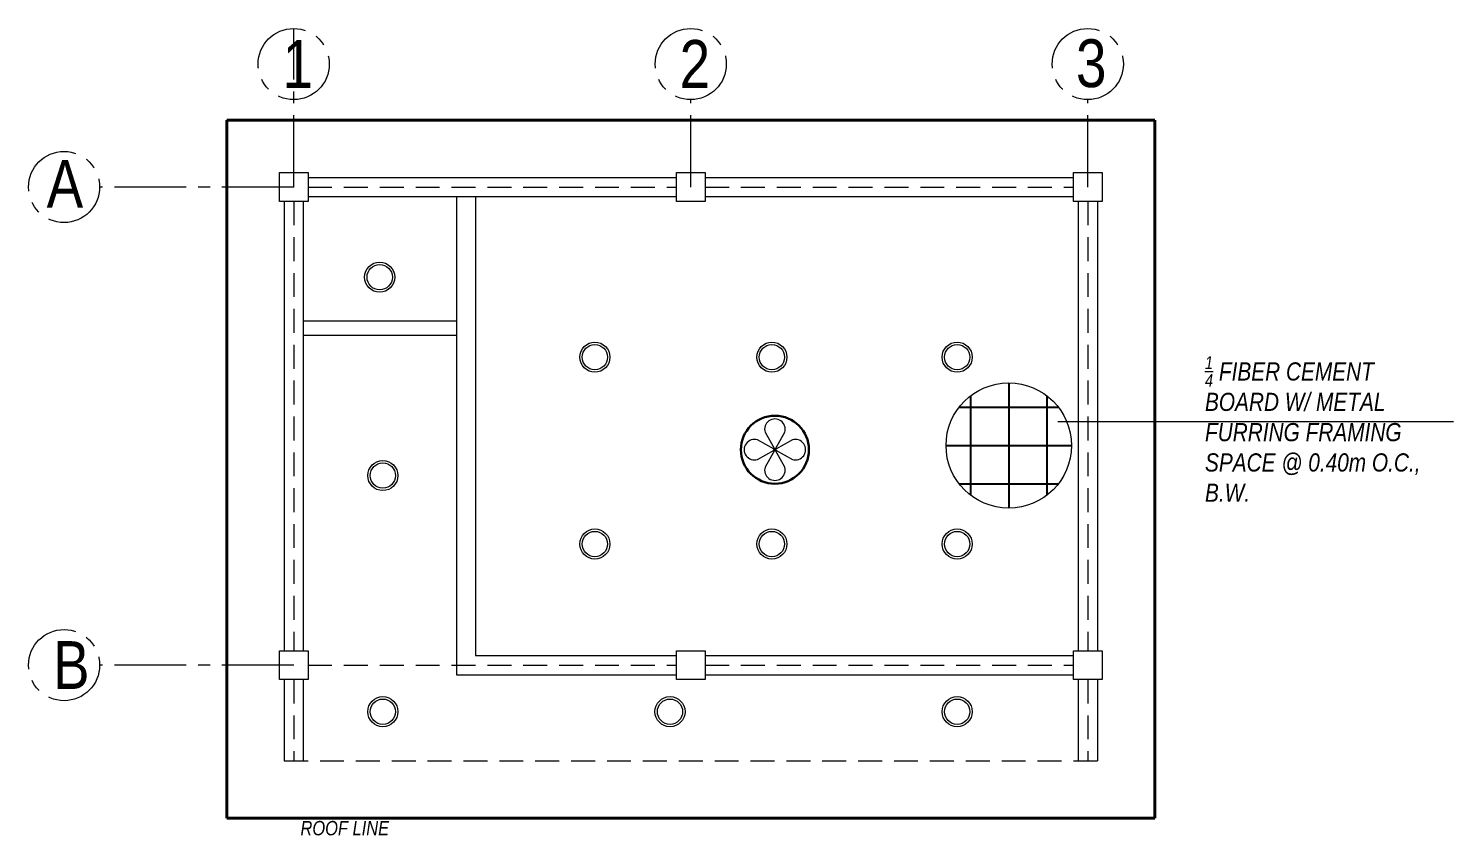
# Model space of a CAD drawing. Header units: metres. Extents: x -460 to 31334, y -1777 to 24987.
# Drawn here: x 234.38 to 249.28, y -808.45 to -800.01 of the extents above; entities that cross this region are included whole.
import ezdxf

# ---------------------------------------------------------------- set-up
doc = ezdxf.new("R2010")
doc.units = ezdxf.units.M
doc.header["$MEASUREMENT"] = 0
doc.linetypes.add('CENTER2', pattern=[1.125, 0.75, -0.125, 0.125, -0.125])
doc.linetypes.add('DASHED2', pattern=[0.375, 0.25, -0.125])
doc.layers.add('01 FURNITURE', color=8, linetype='Continuous')
doc.layers.add('Anno_Flr. Level', color=1, linetype='Continuous')
doc.layers.add('Arch_Door', color=1, linetype='Continuous', lineweight=18)
doc.layers.add('MECHANICAL', color=5, linetype='Continuous', lineweight=30)
doc.styles.add('AN100', font='ARIALN.TTF', dxfattribs={"height": 0.25})
doc.styles.get("Standard").update_dxf_attribs({"font": 'arial.ttf'})

msp = doc.modelspace()

# ---------------------------------------------------------------- linework, layer by layer
at = {"lineweight": 5}
for centre, radius in [((238.0549, -802.61059), 0.15724), ((238.0549, -802.61059), 0.13224), ((240.3041, -803.44689), 0.15724), ((240.3041, -803.44689), 0.13224), ((242.15427, -803.44689), 0.15724), ((242.15427, -803.44689), 0.13224), ((244.09112, -803.44689), 0.15724), ((244.09112, -803.44689), 0.13224), ((238.08769, -804.68529), 0.15724), ((238.08769, -804.68529), 0.13224), ((240.3041, -805.40106), 0.15724), ((240.3041, -805.40106), 0.13224), ((242.15427, -805.40106), 0.15724), ((242.15427, -805.40106), 0.13224), ((244.09112, -805.40106), 0.15724), ((244.09112, -805.40106), 0.13224), ((238.08769, -807.15437), 0.15724), ((241.08941, -807.15437), 0.15724), ((244.09112, -807.15437), 0.15724), ((238.08769, -807.15437), 0.13224), ((241.08941, -807.15437), 0.13224), ((244.09112, -807.15437), 0.13224)]:
    msp.add_circle(centre, radius, dxfattribs=at)
at = {"layer": '01 FURNITURE', "color": 18, "linetype": 'CENTER2', "lineweight": 9, "true_color": 0x000000}
for p, q in [((237.15625, -801.66754), (237.15625, -800.02205)), ((241.30625, -801.66754), (241.30625, -800.75376)), ((245.45625, -801.66754), (245.45625, -800.75376))]:
    msp.add_line(p, q, dxfattribs=at)
at = {"layer": '01 FURNITURE', "color": 1, "lineweight": 40}
for p, q in [((236.45625, -800.96754), (236.45625, -808.26754)), ((236.45625, -800.96754), (246.15625, -800.96754)), ((246.15625, -800.96754), (246.15625, -808.26754)), ((236.45625, -808.26754), (246.15625, -808.26754))]:
    msp.add_line(p, q, dxfattribs=at)
at = {"layer": '01 FURNITURE', "color": 18, "lineweight": 13, "true_color": 0x000000}
for p, q in [((237.30625, -801.56754), (241.15625, -801.56754)), ((241.45625, -801.56754), (245.30625, -801.56754)), ((237.30625, -801.76754), (241.15625, -801.76754)), ((241.45625, -801.76754), (245.30625, -801.76754)), ((237.05625, -801.81754), (237.05625, -806.51754)), ((237.25625, -801.81754), (237.25625, -806.51754)), ((245.35625, -801.81754), (245.35625, -806.51754)), ((245.55625, -801.81754), (245.55625, -806.51754)), ((239.05625, -806.56754), (241.15625, -806.56754)), ((241.45625, -806.56754), (245.30625, -806.56754)), ((237.05625, -806.81754), (237.05625, -807.66754)), ((237.25625, -806.81754), (237.25625, -807.66754)), ((238.85625, -806.76754), (241.15625, -806.76754)), ((241.45625, -806.76754), (245.30625, -806.76754)), ((245.35625, -806.81754), (245.35625, -807.66754)), ((245.55625, -806.81754), (245.55625, -807.66754))]:
    msp.add_line(p, q, dxfattribs=at)
at = {"layer": '01 FURNITURE', "color": 18, "linetype": 'DASHED2', "lineweight": 13, "true_color": 0x000000}
for p, q in [((237.30625, -801.66754), (241.15625, -801.66754)), ((241.45625, -801.66754), (245.30625, -801.66754)), ((237.15625, -801.81754), (237.15625, -806.51754)), ((245.45625, -801.81754), (245.45625, -806.51754)), ((237.30625, -806.66754), (241.15625, -806.66754)), ((241.45625, -806.66754), (245.30625, -806.66754)), ((237.15625, -806.81754), (237.15625, -807.66754)), ((245.45625, -806.81754), (245.45625, -807.66754)), ((237.05625, -807.66754), (245.55625, -807.66754))]:
    msp.add_line(p, q, dxfattribs=at)
at = {"layer": '01 FURNITURE', "color": 250, "lineweight": 9}
for p, q in [((238.85625, -801.76754), (238.85625, -806.76754)), ((239.05625, -801.76754), (239.05625, -806.56754)), ((237.25625, -803.06754), (238.85625, -803.06754)), ((237.25625, -803.21754), (238.85625, -803.21754))]:
    msp.add_line(p, q, dxfattribs=at)
at = {"layer": '01 FURNITURE', "color": 4, "lineweight": 25}
for p, q in [((244.62987, -803.71569), (244.62987, -805.02576)), ((244.22987, -803.852), (244.22987, -804.88944)), ((245.02987, -803.852), (245.02987, -804.88944)), ((244.11115, -803.97072), (245.14859, -803.97072)), ((243.97483, -804.37072), (245.2849, -804.37072)), ((244.11115, -804.77072), (245.14859, -804.77072))]:
    msp.add_line(p, q, dxfattribs=at)
at = {"layer": '01 FURNITURE', "color": 18, "lineweight": 9, "true_color": 0x000000}
msp.add_line((245.14489, -804.12091), (249.27891, -804.12091), dxfattribs=at)
at = {"layer": '01 FURNITURE', "color": 18, "lineweight": 13, "true_color": 0x000000}
for points in [[(237.00625, -801.51754), (237.30625, -801.51754), (237.30625, -801.81754), (237.00625, -801.81754), (237.00625, -801.51754)], [(241.15625, -801.51754), (241.45625, -801.51754), (241.45625, -801.81754), (241.15625, -801.81754), (241.15625, -801.51754)], [(245.30625, -801.51754), (245.60625, -801.51754), (245.60625, -801.81754), (245.30625, -801.81754), (245.30625, -801.51754)], [(237.00625, -806.51754), (237.30625, -806.51754), (237.30625, -806.81754), (237.00625, -806.81754), (237.00625, -806.51754)], [(241.15625, -806.51754), (241.45625, -806.51754), (241.45625, -806.81754), (241.15625, -806.81754), (241.15625, -806.51754)], [(245.30625, -806.51754), (245.60625, -806.51754), (245.60625, -806.81754), (245.30625, -806.81754), (245.30625, -806.51754)]]:
    msp.add_lwpolyline(points, dxfattribs=at)
at = {"layer": '01 FURNITURE', "color": 18, "linetype": 'CENTER2', "lineweight": 9, "true_color": 0x000000}
for points in [[(237.15625, -801.66754), (235.1279, -801.66754)], [(237.15625, -806.66754), (235.1279, -806.66754)]]:
    msp.add_lwpolyline(points, dxfattribs=at)
for centre in [(237.15625, -800.38184), (241.30625, -800.38184), (245.45625, -800.38184), (234.75598, -801.66754), (234.75598, -806.66754)]:
    msp.add_circle(centre, 0.37192, dxfattribs=at)
at = {"layer": '01 FURNITURE', "color": 1, "lineweight": 13}
msp.add_circle((244.62987, -804.37072), 0.65503, dxfattribs=at)
at = {"layer": 'MECHANICAL', "color": 2, "lineweight": 18, "ltscale": 20}
for points in [[(242.19053, -804.40643), (242.28809, -804.23246, 1.36020705), (242.08368, -804.23246), (242.18124, -804.40643)], [(242.1776, -804.41007), (242.00362, -804.31251, 1.36020705), (242.00362, -804.51692), (242.1776, -804.41936)], [(242.19416, -804.41936), (242.36814, -804.51692, 1.36020705), (242.36814, -804.31251), (242.19416, -804.41007)], [(242.18124, -804.423), (242.08368, -804.59698, 1.36020705), (242.28809, -804.59698), (242.19053, -804.423)]]:
    msp.add_lwpolyline(points, format="xyb", dxfattribs=at)
at = {"layer": 'MECHANICAL', "ltscale": 20}
msp.add_circle((242.18588, -804.41472), 0.3557, dxfattribs=at)
at = {"layer": 'MECHANICAL', "color": 2, "lineweight": 18, "ltscale": 20}
msp.add_circle((242.18588, -804.41472), 0.00949, dxfattribs=at)

# ---------------------------------------------------------------- texts
at = {"layer": 'Anno_Flr. Level', "color": 1, "lineweight": 9, "width": 2.40275, "attachment_point": 1}
for s, insert, char_height in [('\\A1;{\\fArial Narrow|b0|i1|c0|p34;\\H0.7x;\\S1/4;\\H1.42857x; FIBER CEMENT BOARD W/ METAL FURRING FRAMING SPACE @ 0.40m O.C., B.W. }', (246.6813, -803.4368), 0.19), ('\\A1;\\pi0.73859;{\\fArial Narrow|b0|i1|c0|p34;ROOF LINE }', (236.48848, -808.29703), 0.15)]:
    msp.add_mtext(s, dxfattribs=dict(at, insert=insert, char_height=char_height))
at = {"layer": 'Arch_Door', "color": 5, "linetype": 'Continuous', "char_height": 0.5, "width": 0.1151731, "attachment_point": 1, "style": 'AN100'}
for s, insert in [('{\\C3;1}', (237.0406, -800.13092)), ('{\\C3;2}', (241.1906, -800.13092)), ('{\\C3;3}', (245.33295, -800.12327)), ('{\\C3;A}', (234.57375, -801.38448)), ('{\\C3;B}', (234.64033, -806.41661))]:
    msp.add_mtext(s, dxfattribs=dict(at, insert=insert))

doc.saveas('drawing.dxf')
